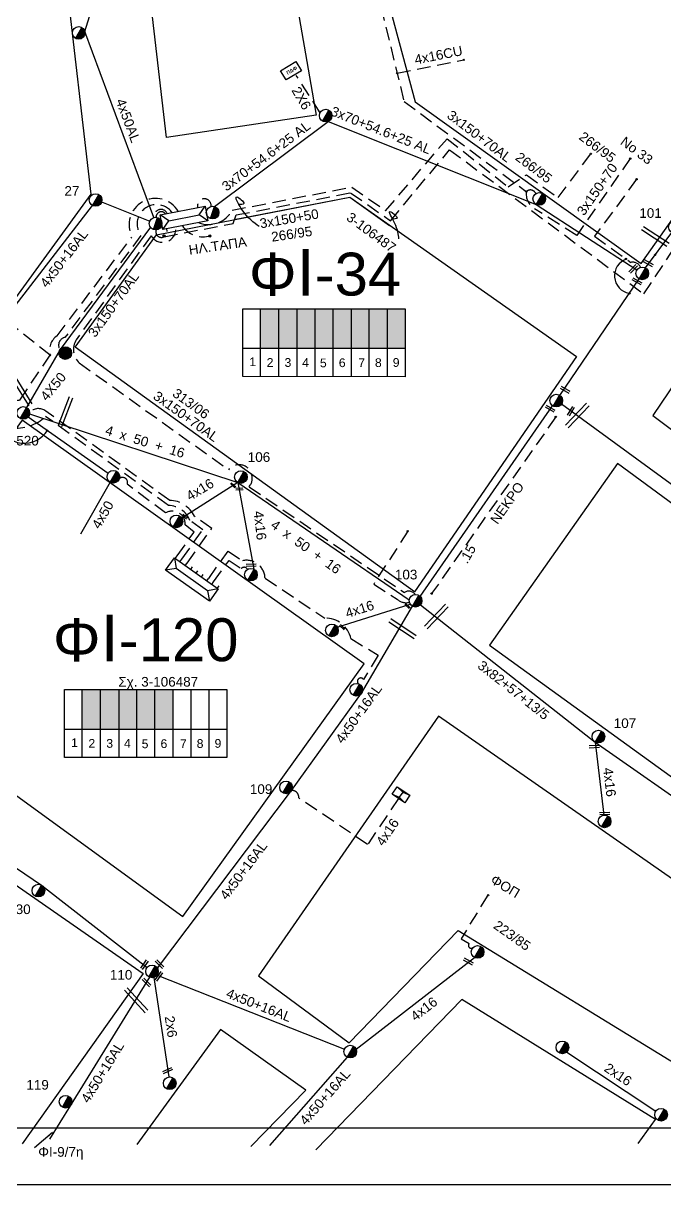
# Model space of a CAD drawing. Header units: millimetres. Extents: x 7477 to 9676, y 1828 to 2857.
# Drawn here: x 8207.9 to 8327.7, y 1836.4 to 2053.1 of the extents above; entities that cross this region are included whole.
import ezdxf
from ezdxf.enums import TextEntityAlignment as Align

# ---------------------------------------------------------------- set-up
doc = ezdxf.new("R2010")
doc.units = ezdxf.units.MM
doc.linetypes.add('DASHED', pattern=[19.05, 12.7, -6.35])
for name, color, linetype, lineweight in [('2x16', 7, 'Continuous', 30), ('2x6', 7, 'SYN_LINE', 30), ('3x150+50', 7, 'Continuous', 30), ('3x150+70', 7, 'Continuous', 30), ('3x150+70AL', 7, 'DASHED', 30), ('3x70+54.6+25 AL', 7, 'SYN_LINE', 30), ('3x82+57+13_5', 7, 'Continuous', 30), ('4x16', 7, 'Continuous', 30), ('4x16CU', 7, 'Continuous', 30), ('4x50', 7, 'Continuous', 30), ('4x50+16_5', 7, 'Continuous', 30), ('4x50+16AL', 7, 'Continuous', 30), ('4x50AL', 7, 'Continuous', 30), ('ΝΕΚΡΟ', 7, 'DASHED', 30), ('Υπόβαθρο ΔΕΗ', 7, 'Continuous', 30)]:
    doc.layers.add(name, color=color, linetype=linetype, lineweight=lineweight)
for name, color, linetype in [('Pillar', 7, 'Continuous'), ('Pillar OTE', 7, 'Continuous'), ('Pillar Δημοτικού Φωτισμού', 7, 'Continuous'), ('TEXT ΚΑΛΩΔΙΩΝ', 7, 'Continuous'), ('Άγνωστα', 7, 'Continuous'), ('ΑΓΝΩΣΤΟ ΥΠΟΓΕΙΟ ΚΑΛΩΔΙΟ', 7, 'DASHED'), ('Επιγραφές - Σχήματα', 7, 'Continuous'), ('Καλώδια ΧΤ   3x150AL+50CU', 7, 'DASHED'), ('Μηχανική τομή', 7, 'Continuous'), ('Στύλος Ξύλινος', 7, 'Continuous'), ('Στύλος Ξύλινος @ 1', 7, 'Continuous'), ('Στύλος ΦΜ', 7, 'Continuous'), ('Στύλος ΦΜ @ 1', 7, 'Continuous'), ('Συνδέσεις', 7, 'Continuous'), ('Τομή', 7, 'Continuous'), ('Υποσταθμός εναέριος 2 στύλων', 7, 'Continuous'), ('Υποσταθμός πόλεως', 7, 'Continuous'), ('Υπόγεια καλώδια Παροχών ΧΤ   .15', 7, 'DASHED')]:
    doc.layers.add(name, color=color, linetype=linetype)
doc.styles.add('arial', font='ARIAL.TTF')
doc.styles.get("Standard").update_dxf_attribs({"font": 'ARIAL.TTF'})
doc.linetypes.add('SYN_LINE', pattern='A,0.5,-0.0001,["/\\/\\/\\/",Standard,S=0.1,R=0,X=0,Y=-0.05],-0.25', length=0.7501)
doc.dimstyles.new('ISO-25', dxfattribs={"dimtxt": 2.5, "dimasz": 2.5, "dimexe": 1.25, "dimexo": 0.625, "dimtad": 1, "dimtxsty": 'Standard', "dimcen": 2.5, "dimadec": 0, "dimazin": 0, "dimtfac": 1, "dimtmove": 0, "dimatfit": 3, "dimfxl": 1, "dimarcsym": 0})

# ---------------------------------------------------------------- blocks, each defined once
blk = doc.blocks.new('ΥΠΑΡΧΩΝ ΤΣΙΜΕΝΤΕΝΙΟΣ ΣΤΥΛΟΣ')
at = {"layer": 'Στύλος ΦΜ'}
blk.add_hatch(color=7, dxfattribs=at).paths.add_polyline_path([(-1.29, -2.28, 0.574793), (2.62, 0, 0.268822), (1.3, 2.27)])
at = {"layer": 'Στύλος ΦΜ', "color": 7}
blk.add_line((-1.29, -2.28), (1.3, 2.27), dxfattribs=at)
blk.add_circle((0, 0), 2.62, dxfattribs=at)
at = {"layer": 'Στύλος ΦΜ', "flags": 4}
for tag, p in [('ΑΡΙΘΜΟΣ', (-4.68, 8.05)), ('ΤΥΠΟΣ', (-4.91, 3.03))]:
    blk.add_attdef(tag, p, '', height=4, dxfattribs=at)
blk = doc.blocks.new('ΥΠΑΡΧΩΝ ΞΥΛΙΝΟΣ ΣΤΥΛΟΣ')
at = {"layer": 'Στύλος Ξύλινος'}
h = blk.add_hatch(color=7, dxfattribs=at)
h.paths.add_polyline_path([(-2.62, 0, 0.270008), (-1.29, -2.28), (1.3, 2.27, 0.576266)])
h.paths.add_polyline_path([(-1.29, -2.28, 0.574793), (2.62, 0, 0.268822), (1.3, 2.27)])
at = {"layer": 'Στύλος Ξύλινος', "color": 7}
blk.add_line((-1.29, -2.28), (1.3, 2.27), dxfattribs=at)
blk.add_circle((0, 0), 2.62, dxfattribs=at)
at = {"layer": 'Στύλος Ξύλινος', "flags": 4}
for tag, p in [('ΑΡΙΘΜΟΣ', (-4.91, 8.6)), ('ΤΥΠΟΣ', (-4.85, 3.39))]:
    blk.add_attdef(tag, p, '', height=4, dxfattribs=at)
blk = doc.blocks.new('ΥΠΟΣΤΑΘΜΟΣ ΕΝΑΕΡΙΟΣ ΕΠΙ 2 ΣΤΥΛΩΝ')
at = {"layer": 'Υποσταθμός εναέριος 2 στύλων', "linetype": 'Continuous'}
for points in [[(-11.97, -2.11, 0.574793), (-8.45, -0.07, 0.268822), (-9.64, 1.98)], [(9.68, -2.15, 0.574793), (13.19, -0.1, 0.268822), (12.01, 1.95)]]:
    blk.add_hatch(color=256, dxfattribs=at).paths.add_polyline_path(points)
for p, q in [((-11.97, -2.11), (-9.64, 1.98)), ((9.68, -2.15), (12.01, 1.95))]:
    blk.add_line(p, q, dxfattribs=at)
for centre in [(-10.81, -0.07), (10.84, -0.1)]:
    blk.add_circle(centre, 2.36, dxfattribs=at)
at = {"layer": 'Υποσταθμός πόλεως', "linetype": 'Continuous', "ltscale": 40}
blk.add_lwpolyline([(-8.57, 2.82), (8.57, 2.82), (8.57, -2.82), (-8.57, -2.82)], close=True, dxfattribs=at)
for points in [[(-5.75, 0), (-8.57, 2.82)], [(-8.57, -2.82), (-5.75, 0)], [(-5.75, 0), (5.75, 0)], [(5.75, 0), (8.57, 2.82)], [(8.57, -2.82), (5.75, 0)]]:
    blk.add_lwpolyline(points, dxfattribs=at)
at = {"layer": 'Υποσταθμός εναέριος 2 στύλων', "ltscale": 40, "flags": 1}
for tag, p in [('ΜΕΤΑΣΧΗΜΑΤΙΣΜΟΣ', (14.09, 2.51)), ('ΙΣΧΥΣ', (14.07, -0.28)), ('ΑΡΙΘΜΟΣ', (14.19, -3))]:
    blk.add_attdef(tag, p, '', height=1.8, dxfattribs=at)
blk = doc.blocks.new('ΥΠΟΣΤΑΘΜΟΣ ΠΟΛΕΩΣ 9 ΑΝΑΧΩΡΗΣΕΩΝ')
at = {"layer": 'Υποσταθμός πόλεως', "ltscale": 40}
for p, q in [((-9.63, -2.82), (-9.63, -4)), ((-7.12, -2.82), (-7.12, -4)), ((-4.84, -2.82), (-4.84, -4)), ((-2.36, -2.82), (-2.36, -4)), ((0.09, -2.82), (0.09, -4)), ((2.55, -2.82), (2.55, -4)), ((5.02, -2.82), (5.02, -4)), ((7.48, -2.82), (7.48, -4)), ((9.61, -2.82), (9.61, -4))]:
    blk.add_line(p, q, dxfattribs=at)
blk.add_lwpolyline([(-10.02, 2.82), (10.02, 2.82), (10.02, -2.82), (-10.02, -2.82)], close=True, dxfattribs=at)
for points in [[(-7.21, 0), (-10.02, 2.82)], [(-10.02, -2.82), (-7.21, 0)], [(-7.21, 0), (7.21, 0)], [(7.21, 0), (10.02, 2.82)], [(10.02, -2.82), (7.21, 0)]]:
    blk.add_lwpolyline(points, dxfattribs=at)
at = {"layer": 'Υποσταθμός πόλεως', "linetype": 'SYN_LINE', "ltscale": 40, "flags": 1}
for tag, p in [('ΜΕΤΑΣΧΗΜΑΤΙΣΜΟΣ', (10.79, 1.71)), ('ΙΣΧΥΣ', (10.77, -1.08)), ('ΑΡΙΘΜΟΣ', (10.89, -3.8))]:
    blk.add_attdef(tag, p, '', height=1.8, dxfattribs=at)
blk = doc.blocks.new('Pillar')
at = {"layer": 'Υποσταθμός πόλεως', "linetype": 'Continuous', "ltscale": 40}
blk.add_lwpolyline([(-8.57, 2.82), (8.57, 2.82), (8.57, -2.82), (-8.57, -2.82)], close=True, dxfattribs=at)
for points in [[(-5.75, 0), (-8.57, 2.82)], [(-8.57, -2.82), (-5.75, 0)], [(-5.75, 0), (5.75, 0)], [(5.75, 0), (8.57, 2.82)], [(8.57, -2.82), (5.75, 0)]]:
    blk.add_lwpolyline(points, dxfattribs=at)
at = {"layer": 'Pillar', "ltscale": 40}
blk.add_attdef('PILLAR', (-5.74, 3.71), '', height=2.52, dxfattribs=at)
blk = doc.blocks.new('ΤΟΜΗ')
at = {"layer": 'Τομή', "ltscale": 40}
for p, q in [((-5.68, 0), (17.06, 0)), ((-5.68, -2.77), (17.06, -2.77))]:
    blk.add_line(p, q, dxfattribs=at)
blk = doc.blocks.new('_ΣΥΝΔΕΣΗ')
at = {"layer": 'Συνδέσεις', "linetype": 'SYN_LINE', "ltscale": 40}
blk.add_hatch(color=256, dxfattribs=at).paths.add_polyline_path([(0.5, -0.01, 1), (-0.5, -0.01, 1)])
at = {"layer": 'Συνδέσεις'}
blk.add_circle((0, -0.01), 0.5, dxfattribs=at)
blk = doc.blocks.new('ΜΗΧΑΝΙΚΗ ΤΟΜΗ')
at = {"layer": 'Μηχανική τομή', "ltscale": 40}
for p, q in [((-1.89, 0.78), (5.69, 0.78)), ((-1.89, -0.77), (5.69, -0.77))]:
    blk.add_line(p, q, dxfattribs=at)
blk = doc.blocks.new('PILLAR ΔΗΜΟΤΙΚΟΥ ΦΩΤΙΣΜΟΥ')
at = {"layer": 'Pillar Δημοτικού Φωτισμού', "ltscale": 40}
for p, q in [((-3.64, 2), (3.07, 2)), ((-3.64, -2), (-3.64, 2)), ((3.07, 2), (3.07, -2)), ((3.07, -2), (-3.64, -2))]:
    blk.add_line(p, q, dxfattribs=at)
at = {"layer": 'Pillar Δημοτικού Φωτισμού', "insert": (-2.13, 0.69), "char_height": 1.3575, "width": 109.961, "attachment_point": 1}
blk.add_mtext('{\\fArial|b1|i0|c161|p34;ΠΔΦ}', dxfattribs=at)

msp = doc.modelspace()

# ---------------------------------------------------------------- hatches: boundary and pattern name
at = {"layer": 'Καλώδια ΧΤ   3x150AL+50CU', "linetype": 'DASHED', "lineweight": -3, "ltscale": 0.2}
h = msp.add_hatch(color=1, dxfattribs=at)
h.dxf.hatch_style = 1
h.paths.add_polyline_path([(8255.65, 1999.8), (8252.21, 1999.8), (8252.21, 1992.44), (8255.65, 1992.44)])
h = msp.add_hatch(color=2, dxfattribs=at)
h.dxf.hatch_style = 1
h.paths.add_polyline_path([(8255.65, 1992.44), (8259.09, 1992.43), (8259.09, 1999.8), (8255.65, 1999.8)])
h = msp.add_hatch(color=85, dxfattribs=at)
h.dxf.hatch_style = 1
h.paths.add_polyline_path([(8262.39, 1999.8), (8259.09, 1999.8), (8259.09, 1992.43), (8262.39, 1992.43)])
h = msp.add_hatch(color=5, dxfattribs=at)
h.dxf.hatch_style = 1
h.paths.add_polyline_path([(8265.69, 1999.8), (8262.39, 1999.8), (8262.39, 1992.43), (8265.69, 1992.43)])
h = msp.add_hatch(color=27, dxfattribs=at)
h.dxf.hatch_style = 1
h.paths.add_polyline_path([(8269.07, 1999.79), (8265.78, 1999.8), (8265.78, 1992.43), (8269.07, 1992.43)])
h = msp.add_hatch(color=133, dxfattribs=at)
h.dxf.hatch_style = 1
h.paths.add_polyline_path([(8272.41, 1999.79), (8269.11, 1999.79), (8269.11, 1992.43), (8272.41, 1992.42)])
h = msp.add_hatch(color=62, dxfattribs=at)
h.dxf.hatch_style = 1
h.paths.add_polyline_path([(8275.8, 1999.79), (8272.5, 1999.79), (8272.5, 1992.43), (8275.8, 1992.42)])
h = msp.add_hatch(color=151, dxfattribs=at)
h.dxf.hatch_style = 1
h.paths.add_polyline_path([(8279.12, 1999.79), (8275.82, 1999.79), (8275.82, 1992.43), (8279.12, 1992.42)])
h = msp.add_hatch(color=6, dxfattribs=at)
h.dxf.hatch_style = 1
h.paths.add_polyline_path([(8222.39, 1928.74), (8218.95, 1928.74), (8218.95, 1921.38), (8222.39, 1921.38)])
h = msp.add_hatch(color=1, dxfattribs=at)
h.dxf.hatch_style = 1
h.paths.add_polyline_path([(8222.39, 1921.38), (8225.83, 1921.38), (8225.83, 1928.74), (8222.39, 1928.74)])
h = msp.add_hatch(color=30, dxfattribs=at)
h.dxf.hatch_style = 1
h.paths.add_polyline_path([(8229.13, 1928.74), (8225.83, 1928.74), (8225.83, 1921.38), (8229.13, 1921.37)])
h = msp.add_hatch(color=2, dxfattribs=at)
h.dxf.hatch_style = 1
h.paths.add_polyline_path([(8232.42, 1928.74), (8229.13, 1928.74), (8229.13, 1921.37), (8232.42, 1921.37)])
h = msp.add_hatch(color=151, dxfattribs=at)
h.dxf.hatch_style = 1
h.paths.add_polyline_path([(8235.81, 1928.74), (8232.51, 1928.74), (8232.51, 1921.37), (8235.81, 1921.37)])

# ---------------------------------------------------------------- linework, layer by layer
at = {"layer": '2x16', "color": 1, "linetype": 'Continuous', "lineweight": -3, "ltscale": 0.2}
msp.add_lwpolyline([(8309.36, 1861.14), (8326.01, 1850.11)], dxfattribs=at)
at = {"layer": '2x6', "color": 2, "linetype": 'DASHED', "lineweight": -3, "ltscale": 0.2}
msp.add_lwpolyline([(8263.33, 2036.36), (8258.9, 2043.32)], dxfattribs=at)
at = {"layer": '2x6', "color": 151, "linetype": 'DASHED', "lineweight": -3, "ltscale": 0.2}
msp.add_lwpolyline([(8279.69, 1958.31), (8273.35, 1948.43), (8277.72, 1945.63, 0.271627), (8280, 1945.05, 20.330018)], format="xyb", dxfattribs=at)
at = {"layer": '2x6', "color": 151, "linetype": 'SYN_LINE', "lineweight": -3, "ltscale": 15}
msp.add_lwpolyline([(8232.33, 1875.06), (8235.1, 1856.48)], dxfattribs=at)
at = {"layer": '3x150+50', "color": 27, "linetype": 'DASHED', "lineweight": -3, "ltscale": 0.2}
msp.add_lwpolyline([(8212.97, 1991.14), (8202.3, 1999.52), (8201.01, 1999.29), (8179.03, 2014.68), (8143.87, 2042.26, -0.599316), (8141.75, 2045.5, -0.152996)], format="xyb", dxfattribs=at)
at = {"layer": '3x150+50', "color": 1, "linetype": 'DASHED', "lineweight": -3, "ltscale": 0.2}
for points in [[(8240.72, 2015.86, 0.379089), (8246.95, 2018.18), (8269.26, 2022.51), (8275.57, 2018.08), (8287.04, 2031.53), (8298.41, 2022.57), (8301.84, 2024.78), (8307.77, 2020.53), (8313.86, 2028.71)], [(8243.47, 1948.84), (8246.34, 1952.86), (8248.64, 1951.32, -0.536842), (8249.79, 1951.19, 14.309999)]]:
    msp.add_lwpolyline(points, format="xyb", dxfattribs=at)
at = {"layer": '3x150+50', "color": 133, "linetype": 'DASHED', "lineweight": -3, "ltscale": 0.2}
msp.add_lwpolyline([(8247.7, 2017.3), (8269.04, 2021.44), (8276.47, 2016.21), (8287.51, 2029.45), (8323.76, 2002.56), (8329.95, 2011.88, 0.400403), (8329.53, 2014.27)], format="xyb", dxfattribs=at)
at = {"layer": '3x150+50', "color": 2, "linetype": 'DASHED', "lineweight": -3, "ltscale": 0.2}
for points in [[(8240.51, 2018.69, -1.221009), (8243, 2018.89, 0.363276)], [(8238.53, 1952.36), (8243.12, 1958.81), (8239.89, 1961.09, 0.276574), (8235.27, 1964.05), (8212.17, 1980.72, 0.369594), (8209.11, 1980.47, 2.395408)]]:
    msp.add_lwpolyline(points, format="xyb", dxfattribs=at)
at = {"layer": '3x150+50', "color": 133, "linetype": 'DASHED', "lineweight": -3, "ltscale": 0.2}
msp.add_lwpolyline([(8234.21, 2013.22), (8247.13, 2015.73), (8247.7, 2017.3)], dxfattribs=at)
at = {"layer": '3x150+50', "color": 151, "linetype": 'DASHED', "lineweight": -3, "ltscale": 0.2}
msp.add_lwpolyline([(8237.53, 1953.08), (8241.44, 1958.57), (8239.06, 1960.28, 0.299679), (8235.05, 1963.11), (8212.11, 1979.71, -0.225732), (8205.7, 1977.61), (8197.74, 1966.69, -1.070602), (8195.44, 1968.59), (8197, 1970.73)], format="xyb", dxfattribs=at)
at = {"layer": '3x150+50', "color": 30, "linetype": 'DASHED', "lineweight": -3, "ltscale": 0.2}
msp.add_lwpolyline([(8236.66, 1953.69), (8239.83, 1958.14), (8238.17, 1959.46, 0.603056), (8234.5, 1961.71), (8227.35, 1967.07, 0.765087), (8225.9, 1968.12, -1.093915)], format="xyb", dxfattribs=at)
at = {"layer": '3x150+50', "color": 6, "linetype": 'DASHED', "lineweight": -3, "ltscale": 0.2}
msp.add_lwpolyline([(8242.55, 1949.5), (8246.17, 1954.58), (8248.85, 1952.79, -0.467866), (8253.07, 1949.55), (8264.21, 1942.09, -0.353761), (8269.1, 1938.26), (8274.19, 1935.15), (8271.43, 1930.65, 1.314979), (8270.66, 1929.74, 1.249841)], format="xyb", dxfattribs=at)
at = {"layer": '3x150+50', "color": 133, "linetype": 'DASHED', "lineweight": -3, "ltscale": 0.2}
msp.add_arc((8233.74, 2014.17), 1.06, 157.858, 28.3267, dxfattribs=at)
at = {"layer": '3x150+70', "color": 2, "linetype": 'DASHED', "lineweight": -3, "ltscale": 0.2}
msp.add_lwpolyline([(8321.22, 2027.82), (8311.22, 2013.48), (8303.33, 2018.47, -0.289983), (8301.81, 2021.67, -0.884705)], format="xyb", dxfattribs=at)
at = {"layer": '3x150+70', "color": 151, "linetype": 'Continuous', "lineweight": -3, "ltscale": 0.2}
msp.add_lwpolyline([(8166.61, 1921.91), (8186.57, 1909.03), (8211.35, 1892.28), (8231.04, 1876.91)], dxfattribs=at)
at = {"layer": '3x150+70AL', "color": 2, "linetype": 'DASHED', "lineweight": -3, "ltscale": 0.2}
msp.add_lwpolyline([(8273.81, 2059.75), (8279.01, 2038.46), (8301.81, 2021.67, -0.52122), (8303.59, 2021.28, 3.691685)], format="xyb", dxfattribs=at)
at = {"layer": '3x150+70AL', "color": 27, "linetype": 'DASHED', "lineweight": -3, "ltscale": 0.2}
msp.add_lwpolyline([(8200.13, 1975.05), (8204.44, 1980.94, -0.189613), (8207.32, 1982.76), (8212.97, 1991.14, -0.334068), (8214.26, 1994.73), (8228.23, 2013.18, -0.968517), (8236.86, 2017.98, 11.799266)], format="xyb", dxfattribs=at)
at = {"layer": '3x150+70AL', "color": 5, "linetype": 'DASHED', "lineweight": -3, "ltscale": 0.2}
msp.add_lwpolyline([(8235.72, 2017.76, 1.003581), (8229.91, 2013.45), (8215.73, 1994.46, 0.547456), (8214.81, 1992.18, 1155.475733)], format="xyb", dxfattribs=at)
at = {"layer": '3x150+70AL', "color": 62, "linetype": 'DASHED', "lineweight": -3, "ltscale": 0.2}
msp.add_lwpolyline([(8232.42, 2016.86, -0.896062), (8234.79, 2017.58, 0.363276)], format="xyb", dxfattribs=at)
at = {"layer": '3x150+70AL', "color": 173, "linetype": 'DASHED', "lineweight": -3, "ltscale": 0.2}
msp.add_lwpolyline([(8232.74, 2016.87, -0.725753), (8234.5, 2017.52, 0.363276)], format="xyb", dxfattribs=at)
at = {"layer": '3x150+70AL', "color": 151, "linetype": 'DASHED', "lineweight": -3, "ltscale": 0.2}
msp.add_lwpolyline([(8236.39, 2014.99, -0.819209), (8231.8, 2013.42), (8217.81, 1994.01, 0.351364), (8218.38, 1989.71), (8246.26, 1969.78, -1.015039), (8250.09, 1966.6), (8279.06, 1946.87, -0.398566), (8281.1, 1946.49, 38.723041)], format="xyb", dxfattribs=at)
at = {"layer": '3x70+54.6+25 AL', "color": 2, "linetype": 'SYN_LINE', "lineweight": -3, "ltscale": 15}
msp.add_lwpolyline([(8243.65, 2018.86), (8264.87, 2034.76), (8303.66, 2019.28), (8322.47, 2007.04)], dxfattribs=at)
at = {"layer": '3x82+57+13_5', "color": 151, "linetype": 'Continuous', "lineweight": -3, "ltscale": 0.2}
for points in [[(8324.04, 2007.42), (8328.98, 2014.05)], [(8308.08, 1983.64), (8322.88, 2005.38)], [(8282.03, 1946.1), (8306.74, 1981.71)]]:
    msp.add_lwpolyline(points, dxfattribs=at)
at = {"layer": '3x82+57+13_5', "color": 30, "linetype": 'Continuous', "lineweight": -3, "ltscale": 0.2}
msp.add_lwpolyline([(8282.08, 1944.59), (8314.68, 1918.97), (8335.5, 1904.37), (8368.53, 1885.78)], dxfattribs=at)
at = {"layer": '4x16', "color": 1, "linetype": 'Continuous', "lineweight": -3, "ltscale": 0.2}
for points in [[(8209.1, 1980.19), (8247.96, 1967.38), (8279.98, 1945.49)], [(8247.96, 1967.38), (8237.52, 1960.75)], [(8247.96, 1967.38), (8251, 1951.21)]]:
    msp.add_lwpolyline(points, dxfattribs=at)
at = {"layer": '4x16', "color": 1, "linetype": 'SYN_LINE', "lineweight": -3, "ltscale": 15}
msp.add_lwpolyline([(8266.55, 1940.4), (8280.17, 1944.67)], dxfattribs=at)
at = {"layer": '4x16', "color": 30, "linetype": 'Continuous', "lineweight": -3, "ltscale": 0.2}
msp.add_lwpolyline([(8314.68, 1918.97), (8316.29, 1905.33)], dxfattribs=at)
at = {"layer": '4x16', "color": 6, "linetype": 'DASHED', "lineweight": -3, "ltscale": 0.2}
for points in [[(8277.96, 1908.43), (8272.2, 1899.87), (8259.35, 1908.53, 0.491922), (8258, 1909.91, -1.834245)], [(8294.62, 1890.38), (8289.66, 1882.25), (8291.13, 1881.38, 1.035527), (8292.02, 1880.74, 0.373604)]]:
    msp.add_lwpolyline(points, format="xyb", dxfattribs=at)
at = {"layer": '4x16', "color": 6, "linetype": 'SYN_LINE', "lineweight": -3, "ltscale": 15}
msp.add_lwpolyline([(8270.07, 1861.64), (8292.16, 1878.78)], dxfattribs=at)
at = {"layer": '4x16CU', "color": 2, "linetype": 'DASHED', "lineweight": -3, "ltscale": 0.2}
msp.add_lwpolyline([(8277.72, 2043.76), (8290.16, 2046.24)], dxfattribs=at)
at = {"layer": '4x50', "color": 133, "linetype": 'Continuous', "lineweight": -3, "ltscale": 0.2}
msp.add_lwpolyline([(8231.7, 2015), (8214.81, 1992.18), (8208.53, 1981.39)], dxfattribs=at)
at = {"layer": '4x50', "color": 30, "linetype": 'SYN_LINE', "lineweight": -3, "ltscale": 15}
msp.add_lwpolyline([(8208.87, 1979.65), (8223.8, 1969.13)], dxfattribs=at)
at = {"layer": '4x50', "color": 30, "linetype": 'SYN_LINE', "lineweight": -3, "ltscale": 10}
msp.add_lwpolyline([(8224.19, 1967.42), (8218.6, 1957.75)], dxfattribs=at)
at = {"layer": '4x50+16_5', "color": 5, "linetype": 'Continuous', "lineweight": -3, "ltscale": 0.2}
msp.add_lwpolyline([(8393.4, 1921.04), (8379.42, 1929.55), (8364.71, 1940.92), (8345.06, 1955.1), (8330.97, 1965.54), (8308.36, 1981.98)], dxfattribs=at)
at = {"layer": '4x50+16AL', "color": 62, "linetype": 'Continuous', "lineweight": -3, "ltscale": 0.2}
for points in [[(8222.57, 2019.75), (8231.55, 2016.14)], [(8206.43, 2000.33), (8220.86, 2019.06)]]:
    msp.add_lwpolyline(points, dxfattribs=at)
at = {"layer": '4x50+16AL', "color": 6, "linetype": 'Continuous', "lineweight": -3, "ltscale": 0.2}
for points in [[(8233.01, 1876.75), (8258, 1909.91), (8271.06, 1928.07), (8280.57, 1944.29)], [(8232.91, 1875.47), (8267.87, 1861.65)], [(8268.38, 1860.2), (8253.89, 1843.69)]]:
    msp.add_lwpolyline(points, dxfattribs=at)
at = {"layer": '4x50+16AL', "color": 2, "linetype": 'Continuous', "lineweight": -3, "ltscale": 0.2}
msp.add_lwpolyline([(8212.88, 1844.88), (8216.74, 1851.12), (8231.55, 1875.08)], dxfattribs=at)
at = {"layer": '4x50AL', "color": 85, "linetype": 'Continuous', "lineweight": -3, "ltscale": 0.2}
msp.add_lwpolyline([(8232.29, 2016.82), (8219.45, 2051.52), (8227.09, 2076.17)], dxfattribs=at)
at = {"layer": 'Pillar OTE', "lineweight": -3, "ltscale": 40}
for points in [[(8248.89, 1987.16), (8248.89, 1999.8), (8279.22, 1999.8), (8279.22, 1987.13), (8248.89, 1987.16)], [(8252.21, 1987.16), (8252.21, 1999.8)], [(8255.65, 1987.16), (8255.65, 1999.8)], [(8259.09, 1987.15), (8259.09, 1999.8)], [(8262.39, 1987.15), (8262.39, 1999.8)], [(8265.78, 1987.15), (8265.78, 1999.8)], [(8269.17, 1987.14), (8269.17, 1999.8)], [(8272.51, 1987.14), (8272.51, 1999.8)], [(8275.9, 1987.14), (8275.9, 1999.8)], [(8248.89, 1992.44), (8279.22, 1992.42)], [(8215.62, 1916.1), (8215.62, 1928.74), (8245.95, 1928.74), (8245.95, 1916.07), (8215.62, 1916.1)], [(8218.95, 1916.1), (8218.95, 1928.74)], [(8222.39, 1916.1), (8222.39, 1928.74)], [(8225.83, 1916.09), (8225.83, 1928.74)], [(8229.13, 1916.09), (8229.13, 1928.74)], [(8232.51, 1916.09), (8232.51, 1928.74)], [(8235.91, 1916.08), (8235.91, 1928.74)], [(8239.25, 1916.08), (8239.25, 1928.74)], [(8242.63, 1916.08), (8242.63, 1928.74)], [(8215.62, 1921.39), (8245.95, 1921.36)]]:
    msp.add_lwpolyline(points, dxfattribs=at)
at = {"layer": 'Άγνωστα', "linetype": 'Continuous', "ltscale": 0.2}
msp.add_lwpolyline([(8247.29, 2016.42), (8268.86, 2020.61), (8276.32, 2015.36)], dxfattribs=at)
for centre, radius, start, end in [((8321.59, 2005.94), 3.31, 109.9231, 259.4158), ((8208.17, 1979.69), 4.99, 132.7179, 328.9692)]:
    msp.add_arc(centre, radius, start, end, dxfattribs=at)
at = {"layer": 'ΑΓΝΩΣΤΟ ΥΠΟΓΕΙΟ ΚΑΛΩΔΙΟ', "color": 151, "linetype": 'DASHED', "lineweight": -3, "ltscale": 0.2}
msp.add_lwpolyline([(8322.4, 2023.95), (8314.57, 2013.32), (8321.32, 2008.45, -0.34316), (8323.16, 2007.54, 58.972465)], format="xyb", dxfattribs=at)
at = {"layer": 'ΑΓΝΩΣΤΟ ΥΠΟΓΕΙΟ ΚΑΛΩΔΙΟ', "linetype": 'DASHED', "ltscale": 0.2}
msp.add_arc((8241.47, 2017.83), 4.61, 213.6529, 282.3869, dxfattribs=at)
at = {"layer": 'Επιγραφές - Σχήματα', "lineweight": -3}
msp.add_lwpolyline([(7476.75, 2855.51), (9675.5, 2855.53), (9675.51, 1836.39), (7476.75, 1836.37)], close=True, dxfattribs=at)
at = {"layer": 'ΝΕΚΡΟ', "linetype": 'DASHED', "lineweight": -3, "ltscale": 0.2}
msp.add_lwpolyline([(8307.32, 1979.61), (8284.15, 1946.66)], dxfattribs=at)
at = {"layer": 'Υπόβαθρο ΔΕΗ', "lineweight": -3}
for points in [[(7515.98, 2835.63), (9502.35, 2835.63), (9502.35, 1846.95), (7515.98, 1846.95)], [(8355.68, 2054.06), (8296.76, 2095.13), (8274.01, 2064.78), (8281.06, 2038.39), (8323.28, 2008.27)], [(8215.83, 2062.54), (8177.18, 2090.89), (8144.59, 2047.02), (8206.04, 2001.14), (8220.6, 2021.17)], [(8257.96, 2062.77), (8262.63, 2035.91), (8234.67, 2031.72), (8231.59, 2058.61)], [(8311.16, 1990.87), (8280.98, 1946.97), (8217.64, 1992.62), (8232.79, 2013.61), (8268.86, 2020.61)], [(8404.83, 1958.61), (8341.65, 2003.86), (8325.42, 1979.91), (8387.14, 1933.69)], [(8207.71, 1979), (8174.1, 1932.65), (8237.7, 1886.4), (8271.55, 1933.53)], [(8318.83, 1970.94), (8294.97, 1937.05), (8336.3, 1907.1), (8358.66, 1893.54), (8381.13, 1925.16)], [(8348.55, 1879.85), (8285.44, 1923.82), (8251.85, 1875.38), (8268.79, 1862.86), (8289.13, 1883.8), (8332.31, 1857.31)]]:
    msp.add_lwpolyline(points, close=True, dxfattribs=at)
for points in [[(8177.43, 1843.76), (8132.37, 1874.15), (8165.75, 1920.64), (8230.31, 1875.78), (8207.74, 1843.98)], [(8322.71, 1844.06), (8325.91, 1848.53), (8289.8, 1870.95), (8262.52, 1842.89)], [(8250.39, 1843.5), (8260.66, 1854.04), (8244.78, 1865.35), (8229.11, 1843.89)]]:
    msp.add_lwpolyline(points, dxfattribs=at)
for points in [[(8251.96, 2015.15), (8248.64, 2018.52), (8247.8, 2020.65), (8249.1, 2019.43), (8248.08, 2019.26)], [(8278.06, 2012.84), (8277.24, 2015.8), (8276.41, 2017.93), (8277.7, 2016.71), (8276.69, 2016.54)]]:
    msp.add_spline(points, degree=3, dxfattribs=at)

# ---------------------------------------------------------------- block references
at = {"layer": '3x150+50', "linetype": 'Continuous', "lineweight": -3, "ltscale": 0.2, "xscale": 0.1, "yscale": 0.5, "rotation": 236.0352651246319}
msp.add_blockref('Pillar', (8278.44, 1909.14), dxfattribs=at)
at = {"layer": 'Pillar Δημοτικού Φωτισμού', "xscale": 0.4999999999999999, "yscale": 0.4999999999999999, "zscale": 0.4999999999999999, "rotation": 30.94965252490226}
msp.add_blockref('PILLAR ΔΗΜΟΤΙΚΟΥ ΦΩΤΙΣΜΟΥ', (8258.04, 2044.27), dxfattribs=at)
at = {"layer": 'Μηχανική τομή', "lineweight": -3}
for p, xscale, yscale, zscale, rotation in [((8325.05, 2008.03), 0.2499999999999463, 0.2499999999999463, 0.4999999999999997, 150.3757733717276), ((8321.44, 2006.91), 0.2499999999999463, 0.2499999999999463, 0.4999999999999997, 45.89763525241508), ((8322.93, 2004.64), 0.2499999999999463, 0.2499999999999463, 0.4999999999999997, 150.3757733717276), ((8309.51, 1984.41), 0.2499999999999463, 0.2499999999999463, 0.4999999999999997, 150.3757733717276), ((8306.72, 1980.88), 0.2499999999999463, 0.2499999999999463, 0.4999999999999997, 150.3757733717276), ((8310.35, 1981.09), 0.2499999999999463, 0.2499999999999463, 0.4999999999999997, 240.0321539273434), ((8246.89, 1967.07), 0.1505610012319731, 0.1505610012319731, 0.3011220024640107, 316.1378904350165), ((8248.61, 1966.15), 0.1783650258052034, 0.1783650258052034, 0.3567300516104831, 182.1154006167762), ((8237.89, 1961.22), 0.1505610012319731, 0.1505610012319731, 0.3011220024640107, 316.1378904350165), ((8250.96, 1951.97), 0.2499999999999463, 0.2499999999999463, 0.4999999999999997, 182.1154006167762), ((8279.42, 1944.54), 0.1505610012319731, 0.1505610012319731, 0.3011220024640107, 316.1378904350165), ((8267.27, 1940.6), 0.1505610012319731, 0.1505610012319731, 0.3011220024640107, 316.1378904350165), ((8314.99, 1918.1), 0.2499999999999463, 0.2499999999999463, 0.4999999999999997, 182.1154006167762), ((8316.94, 1905.63), 0.2499999999999463, 0.2499999999999463, 0.4999999999999997, 182.1154006167762), ((8230.8, 1877.84), 0.2499999999999462, 0.2499999999999462, 0.4999999999999997, 235.3035098560404), ((8233.73, 1877.21), 0.2499999999999462, 0.2499999999999462, 0.4999999999999997, 135.6008349106159), ((8291.46, 1877.75), 0.2499999999999463, 0.2499999999999463, 0.4999999999999997, 150.6253518436988), ((8231.31, 1873.79), 0.2499999999999462, 0.2499999999999462, 0.4999999999999997, 135.6008349106159), ((8233.48, 1875.64), 0.2499999999999462, 0.2499999999999462, 0.4999999999999997, 235.3035098560404), ((8235.29, 1857.84), 0.2499999999999462, 0.2499999999999462, 0.4999999999999997, 204.7382308448009)]:
    msp.add_blockref('ΜΗΧΑΝΙΚΗ ΤΟΜΗ', p, dxfattribs=dict(at, xscale=xscale, yscale=yscale, zscale=zscale, rotation=rotation))
at = {"layer": 'Στύλος Ξύλινος @ 1', "lineweight": -3, "ltscale": 40, "xscale": 0.4499999999998181, "yscale": 0.4499999999998181, "zscale": 0.4499999999998181}
msp.add_blockref('ΥΠΑΡΧΩΝ ΞΥΛΙΝΟΣ ΣΤΥΛΟΣ', (8215.79, 1991.53), dxfattribs=at)
at = {"layer": 'Στύλος ΦΜ @ 1', "lineweight": -3, "ltscale": 40, "xscale": 0.4499999999998181, "yscale": 0.4499999999998181, "zscale": 0.4499999999998181}
for p in [(8218.3, 2051.27), (8264.38, 2035.83), (8304.24, 2020.3), (8323.46, 2006.4), (8307.41, 1982.67), (8224.77, 1968.45), (8236.52, 1960.12), (8250.42, 1950.19), (8265.54, 1939.8), (8270.08, 1928.72), (8316.42, 1904.16), (8292.74, 1879.8), (8268.97, 1861.22), (8308.55, 1862), (8235.27, 1855.31), (8326.97, 1849.43)]:
    msp.add_blockref('ΥΠΑΡΧΩΝ ΤΣΙΜΕΝΤΕΝΙΟΣ ΣΤΥΛΟΣ', p, dxfattribs=at)
at = {"layer": 'Στύλος ΦΜ @ 1', "lineweight": -3, "ltscale": 40}
ref = msp.add_blockref('ΥΠΑΡΧΩΝ ΤΣΙΜΕΝΤΕΝΙΟΣ ΣΤΥΛΟΣ', (8221.44, 2020.09), dxfattribs=dict(at, xscale=0.4499999999997709, yscale=0.4499999999997709, zscale=0.4499999999997709))
ref.add_attrib('ΤΥΠΟΣ', '27', (8215.63, 2020.88), dxfattribs={"layer": 'Στύλος ΦΜ', "height": 1.8, "rotation": 360, "flags": 4})
ref = msp.add_blockref('ΥΠΑΡΧΩΝ ΤΣΙΜΕΝΤΕΝΙΟΣ ΣΤΥΛΟΣ', (8329.56, 2015.07), dxfattribs=dict(at, xscale=0.4499999999998437, yscale=0.4499999999998437, zscale=0.4499999999998437))
ref.add_attrib('ΤΥΠΟΣ', '101', (8322.91, 2016.76), dxfattribs={"layer": 'Στύλος ΦΜ', "height": 1.8, "flags": 4})
ref = msp.add_blockref('ΥΠΑΡΧΩΝ ΤΣΙΜΕΝΤΕΝΙΟΣ ΣΤΥΛΟΣ', (8207.94, 1980.37), dxfattribs=dict(at, xscale=0.4499999999998181, yscale=0.4499999999998181, zscale=0.4499999999998181))
ref.add_attrib('ΑΡΙΘΜΟΣ', '520', (8206.65, 1974.29), dxfattribs={"layer": 'Στύλος ΦΜ', "height": 1.8, "flags": 4})
ref = msp.add_blockref('ΥΠΑΡΧΩΝ ΤΣΙΜΕΝΤΕΝΙΟΣ ΣΤΥΛΟΣ', (8248.55, 1968.4), dxfattribs=dict(at, xscale=0.4499999999998617, yscale=0.4499999999998617, zscale=0.4499999999998617))
ref.add_attrib('ΤΥΠΟΣ', '106', (8249.84, 1971.23), dxfattribs={"layer": 'Στύλος ΦΜ', "height": 1.8, "flags": 4})
ref = msp.add_blockref('ΥΠΑΡΧΩΝ ΤΣΙΜΕΝΤΕΝΙΟΣ ΣΤΥΛΟΣ', (8281.15, 1945.32), dxfattribs=dict(at, xscale=0.4499999999998029, yscale=0.4499999999998029, zscale=0.4499999999998029))
ref.add_attrib('ΤΥΠΟΣ', '103', (8277.3, 1949.31), dxfattribs={"layer": 'Στύλος ΦΜ', "height": 1.8, "flags": 4})
ref = msp.add_blockref('ΥΠΑΡΧΩΝ ΤΣΙΜΕΝΤΕΝΙΟΣ ΣΤΥΛΟΣ', (8315.27, 1919.99), dxfattribs=dict(at, xscale=0.4499999999997964, yscale=0.4499999999997964, zscale=0.4499999999997964))
ref.add_attrib('ΤΥΠΟΣ', '107', (8318.14, 1921.59), dxfattribs={"layer": 'Στύλος ΦΜ', "height": 1.8, "flags": 4})
ref = msp.add_blockref('ΥΠΑΡΧΩΝ ΤΣΙΜΕΝΤΕΝΙΟΣ ΣΤΥΛΟΣ', (8256.99, 1910.5), dxfattribs=dict(at, xscale=0.4499999999997571, yscale=0.4499999999997571, zscale=0.4499999999997571))
ref.add_attrib('ΤΥΠΟΣ', '109', (8250.23, 1909.29), dxfattribs={"layer": 'Στύλος ΦΜ', "height": 1.8, "rotation": 360, "flags": 4})
ref = msp.add_blockref('ΥΠΑΡΧΩΝ ΤΣΙΜΕΝΤΕΝΙΟΣ ΣΤΥΛΟΣ', (8210.77, 1891.26), dxfattribs=dict(at, xscale=0.4499999999998485, yscale=0.4499999999998485, zscale=0.4499999999998485))
ref.add_attrib('ΤΥΠΟΣ', '930', (8205.13, 1886.87), dxfattribs={"layer": 'Στύλος ΦΜ', "height": 1.8, "flags": 4})
ref = msp.add_blockref('ΥΠΑΡΧΩΝ ΤΣΙΜΕΝΤΕΝΙΟΣ ΣΤΥΛΟΣ', (8231.97, 1876.18), dxfattribs=dict(at, xscale=0.449999999999818, yscale=0.449999999999818, zscale=0.449999999999818))
ref.add_attrib('ΤΥΠΟΣ', '110', (8224.11, 1874.65), dxfattribs={"layer": 'Στύλος ΦΜ', "height": 1.8, "flags": 4})
ref = msp.add_blockref('ΥΠΑΡΧΩΝ ΤΣΙΜΕΝΤΕΝΙΟΣ ΣΤΥΛΟΣ', (8215.83, 1851.87), dxfattribs=dict(at, xscale=0.4499999999997522, yscale=0.4499999999997522, zscale=0.4499999999997522))
ref.add_attrib('ΤΥΠΟΣ', '119', (8208.52, 1854.12), dxfattribs={"layer": 'Στύλος ΦΜ', "height": 1.8, "rotation": 360, "flags": 4})
at = {"layer": 'Συνδέσεις', "lineweight": -3}
for p, xscale, yscale, zscale in [((8290.16, 2046.24), 0.25, 0.25, 0.25), ((8277.72, 2043.77), 0.25, 0.25, 0.25), ((8313.86, 2028.71), 0.25, 0.25, 0.25), ((8321.22, 2027.82), 0.25, 0.25, 0.25), ((8322.4, 2023.96), 0.25, 0.25, 0.25), ((8301.82, 2021.67), 0.25, 0.25, 0.25), ((8234.21, 2013.42), 0.3942580870495312, 0.3942580870495312, 0.3942580870495312), ((8242.76, 2013.37), 0.3942580870495312, 0.3942580870495312, 0.3942580870495312), ((8320.42, 2009.1), 0.25, 0.25, 0.25), ((8325.87, 2009.88), 0.25, 0.25, 0.25), ((8321.07, 2002.67), 0.25, 0.25, 0.25), ((8212.97, 1991.14), 0.25, 0.25, 0.25), ((8307.32, 1979.62), 0.25, 0.25, 0.25), ((8307.32, 1979.62), 0.25, 0.25, 0.25), ((8212.41, 1977.06), 0.25, 0.25, 0.25), ((8279.69, 1958.31), 0.25, 0.25, 0.25), ((8284.15, 1946.66), 0.25, 0.25, 0.25), ((8294.7, 1890.38), 0.25, 0.25, 0.25)]:
    msp.add_blockref('_ΣΥΝΔΕΣΗ', p, dxfattribs=dict(at, xscale=xscale, yscale=yscale, zscale=zscale))
at = {"layer": 'Τομή', "lineweight": -3}
for p, xscale, yscale, zscale, rotation in [((8324.9, 2014.39), 0.2499999999999997, 0.2499999999999997, 0.2499999999999997, 326.3905023091698), ((8207.3, 1985.68), 0.2499999999999996, 0.2499999999999996, 0.2499999999999996, 302.097910974248), ((8215.03, 1979.43), 0.2499999999999997, 0.2499999999999997, 0.2499999999999997, 68.68544802492329), ((8310.12, 1979.08), 0.2499999999999996, 0.2499999999999996, 0.2499999999999996, 46.18882059323629), ((8283.8, 1941.59), 0.2499999999999996, 0.2499999999999996, 0.2499999999999996, 46.18882059323629), ((8277.74, 1941.21), 0.2499999999999997, 0.2499999999999997, 0.2499999999999997, 326.3905023091698), ((8228.3, 1872.07), 0.2499999999999996, 0.2499999999999996, 0.2499999999999996, 312.5534480351412)]:
    msp.add_blockref('ΤΟΜΗ', p, dxfattribs=dict(at, xscale=xscale, yscale=yscale, zscale=zscale, rotation=rotation))
at = {"layer": 'Υποσταθμός εναέριος 2 στύλων', "lineweight": -3, "xscale": 0.4999999999999999, "yscale": 0.4999999999999999, "zscale": 0.4999999999999999, "rotation": 10.98735919129615}
msp.add_blockref('ΥΠΟΣΤΑΘΜΟΣ ΕΝΑΕΡΙΟΣ ΕΠΙ 2 ΣΤΥΛΩΝ', (8237.94, 2016.76), dxfattribs=at)
at = {"layer": 'Υποσταθμός πόλεως', "lineweight": -3, "xscale": 0.4999999999999998, "yscale": 0.4999999999999998, "zscale": 0.4999999999999998, "rotation": 144.5364528589529}
msp.add_blockref('ΥΠΟΣΤΑΘΜΟΣ ΠΟΛΕΩΣ 9 ΑΝΑΧΩΡΗΣΕΩΝ', (8239.41, 1949.28), dxfattribs=at)

# ---------------------------------------------------------------- texts
at = {"lineweight": -3, "ltscale": 30, "char_height": 1.63, "width": 11.2573, "attachment_point": 1}
for s, insert in [('1', (8250.13, 1990.72)), ('2', (8253.37, 1990.59)), ('3', (8256.7, 1990.59)), ('4', (8260, 1990.59)), ('5', (8263.31, 1990.51)), ('6', (8266.83, 1990.54)), ('7', (8270.46, 1990.54)), ('8', (8273.57, 1990.56)), ('9', (8276.9, 1990.59)), ('1', (8216.87, 1919.66)), ('2', (8220.11, 1919.53)), ('3', (8223.44, 1919.53)), ('4', (8226.74, 1919.53)), ('5', (8230.04, 1919.45)), ('6', (8233.56, 1919.48)), ('7', (8237.19, 1919.48)), ('8', (8240.31, 1919.5)), ('9', (8243.64, 1919.53))]:
    msp.add_mtext(s, dxfattribs=dict(at, insert=insert))
at = {"layer": 'TEXT ΚΑΛΩΔΙΩΝ', "linetype": 'Continuous', "lineweight": -3, "ltscale": 0.2}
for s, rotation, p in [('4x16CU', 11.2381, (8285.43, 2047.13)), ('2X6', 300.4543, (8259.85, 2039.08)), ('4x50AL', 290.3145, (8227.52, 2034.91)), ('3x70+54.6+25 AL', 338.2398, (8274.72, 2033.11)), ('3x70+54.6+25 AL', 36.8572, (8253.26, 2028.31)), ('3x150+70', 55.1068, (8315.03, 2022.09)), ('3x150+50', 9.7832, (8257.57, 2016.62)), ('3-106487', 323.6413, (8272.9, 2014.06)), ('4x50+16AL', 52.3912, (8215.54, 2009.2)), ('3x150+70AL', 54.2153, (8224.78, 2000.59)), ('3x150+70AL', 324.4357, (8238.32, 1979.72)), ('4  x  50  +  16', 343.1134, (8230.68, 1975.01)), ('4x16', 30.8872, (8240.92, 1966.08)), ('ΝΕΚΡΟ', 54.8947, (8298.24, 1963.57)), ('4x50', 59.9787, (8222.77, 1961.38)), ('4x16', 276.6961, (8252.14, 1959.37)), ('4  x  50  +  16', 324.4357, (8260.7, 1955.38)), ('4x16', 17.8451, (8270.72, 1943.77)), ('3x82+57+13/5', 321.8343, (8299.45, 1928.65)), ('4x50+16AL', 54.2942, (8270.53, 1924.25)), ('4x16', 276.6961, (8317.37, 1911.49)), ('4x16', 56.0353, (8275.91, 1902.17)), ('4x50+16AL', 52.9842, (8249.04, 1895.03)), ('4x50+16AL', 338.4373, (8251.92, 1869.89)), ('4x16', 37.8096, (8282.72, 1869.18)), ('2x6', 278.4695, (8235.52, 1865.87)), ('4x50+16AL', 58.2801, (8222.72, 1857.39)), ('4x50+16AL', 48.7211, (8264.24, 1852.75)), ('2x16', 326.4901, (8318.95, 1856.95))]:
    msp.add_text(s, height=1.8, rotation=rotation, dxfattribs=at).set_placement(p, align=Align.MIDDLE_CENTER)
at = {"layer": 'Άγνωστα', "lineweight": -3, "ltscale": 40, "style": 'arial'}
msp.add_text('3x150+70AL', height=1.8, rotation=323, dxfattribs=at).set_placement((8293.07, 2031.99), align=Align.MIDDLE_CENTER)
at = {"layer": 'Άγνωστα', "lineweight": -3, "ltscale": 40, "char_height": 1.8, "width": 27.758, "attachment_point": 1, "style": 'arial'}
for s, insert, rotation in [('266/95', (8312.57, 2032.99), 323), ('No 33', (8320.29, 2032.05), 323), ('266/95', (8300.7, 2029.16), 323), ('ΗΛ.ΤΑΠΑ', (8238.71, 2011.64), 8.3644), ('266/95', (8254.11, 2014.08), 8.3644), ('4X50', (8210.96, 1983.6), 50.5642), ('313/06', (8236.68, 1985.09), 324), ('ΦΟΠ', (8295.88, 1894.31), 329), ('223/85', (8296.57, 1885.83), 324.7129)]:
    msp.add_mtext(s, dxfattribs=dict(at, insert=insert, rotation=rotation))
at = {"layer": 'Άγνωστα', "lineweight": -3, "ltscale": 40, "insert": (8225.69, 1931.11), "char_height": 1.8, "width": 27.758, "attachment_point": 1, "style": 'arial'}
msp.add_mtext('Σχ. 3-106487', dxfattribs=at)
at = {"layer": 'Άγνωστα', "lineweight": -3, "ltscale": 40, "insert": (8210.74, 1843.4), "char_height": 1.8, "width": 27.758, "attachment_point": 1, "line_spacing_factor": 3, "style": 'arial'}
msp.add_mtext('ΦΙ-9/7η', dxfattribs=at)
at = {"layer": 'Υπόβαθρο ΔΕΗ', "lineweight": -3, "char_height": 8, "width": 84.6573, "attachment_point": 1}
for s, insert in [('Φ{\\H1.0833x;I}-34', (8250.05, 2010.93)), ('Φ{\\H1.0833x;I}-120', (8213.47, 1942.72))]:
    msp.add_mtext(s, dxfattribs=dict(at, insert=insert))
at = {"layer": 'Υπόγεια καλώδια Παροχών ΧΤ   .15', "lineweight": -3, "ltscale": 0.2, "insert": (8289.23, 1952.97), "char_height": 1.8, "width": 27.758, "attachment_point": 1, "rotation": 60.4386, "style": 'arial'}
msp.add_mtext('.15', dxfattribs=at)

# ---------------------------------------------------------------- leaders
at = {"layer": 'Επιγραφές - Σχήματα', "lineweight": -3, "ltscale": 40}
msp.add_leader([(8213.41, 1846.15), (8210.03, 1843.27)], dimstyle='ISO-25', override={"dimasz": 1, "dimtad": 0}, dxfattribs=at)

doc.saveas('drawing.dxf')
